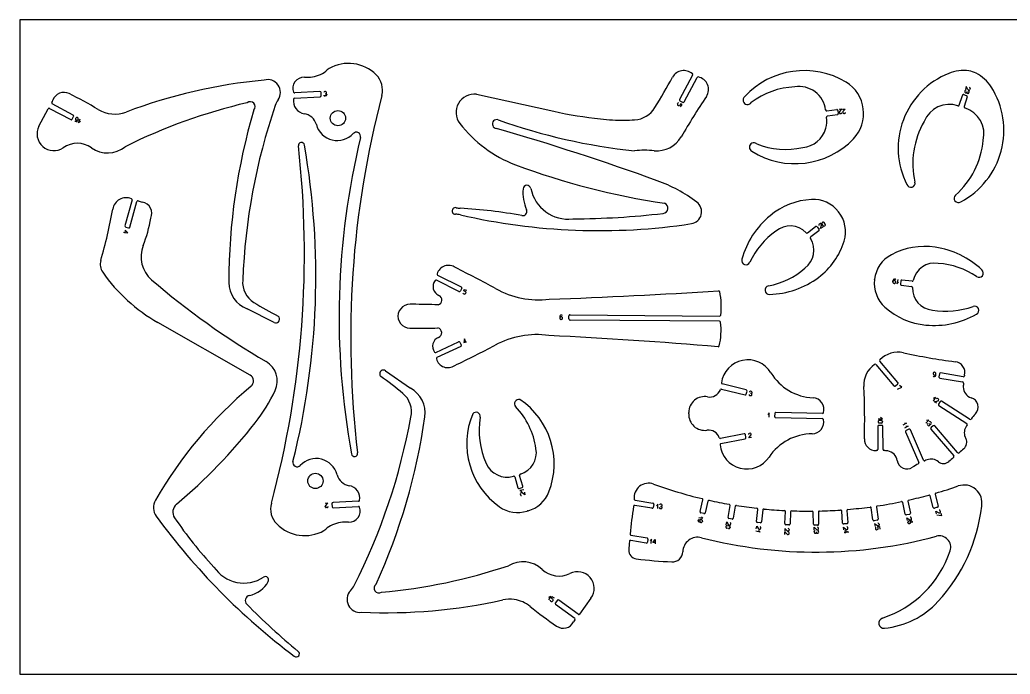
# Model space of a CAD drawing. Extents: x 0 to 561, y 0 to 190.
# Drawn here: x 0 to 287.1, y 0 to 189.7 of the extents above; entities that cross this region are included whole.
import ezdxf

# ---------------------------------------------------------------- set-up
doc = ezdxf.new("R2010")
doc.units = 0
doc.layers.add('GREEN', color=3, linetype='CONTINUOUS')

msp = doc.modelspace()

# ---------------------------------------------------------------- linework, layer by layer
at = {"layer": 'GREEN', "linetype": 'CONTINUOUS'}
for p, q in [((560.5618, 189.7482), (0, 189.7482)), ((0, 189.7482), (0, 0)), ((195.011063, 173.734648), (191.225816, 166.662575)), ((192.546391, 165.962948), (196.317605, 173.019403)), ((274.3242, 170.4008), (274.0943, 169.6301)), ((274.785326, 169.520481), (274.3242, 170.4008)), ((275.0401, 169.3502), (274.95, 169.3752)), ((275.4453, 169.7907), (275.3703, 169.5305)), ((79.6526, 167.0394), (87.065539, 167.452538)), ((86.9878, 168.9434), (79.6858, 168.5373)), ((87.3614, 167.7811), (87.312, 168.6529)), ((88.6382, 168.934), (88.366, 168.9195)), ((88.6942, 167.6853), (88.4272, 167.6704)), ((88.4845, 168.2984), (88.666, 168.3096)), ((88.9182, 168.5917), (88.9146, 168.6772)), ((88.9478, 168.0525), (88.9509, 167.9619)), ((132.3647, 168.1427), (154.7889, 163.2119)), ((272.3094, 165.0309), (273.2092, 167.8384)), ((273.599755, 168.049449), (274.0146, 167.9088)), ((274.635291, 167.388583), (273.730576, 164.57113)), ((273.9693, 169.1997), (273.8943, 168.9445)), ((274.0146, 167.9088), (274.4352, 167.7788)), ((274.0746, 168.6093), (274.1595, 168.5843)), ((274.5448, 168.9347), (274.495, 168.7646)), ((274.6752, 168.4344), (274.7602, 168.4094)), ((275.0954, 168.5897), (275.1703, 168.8449)), ((5.5579, 158.9095), (8.1942, 163.9355)), ((8.6158, 164.0675), (14.746562, 160.796031)), ((15.454434, 162.11208), (9.398816, 165.347632)), ((190.641, 165.4264), (190.731, 165.5815)), ((190.8513, 164.891), (190.7712, 164.9361)), ((191.5616, 165.4067), (191.3367, 165.0213)), ((191.3563, 166.2473), (192.1219, 165.8372)), ((191.5421, 164.486), (191.9471, 165.1817)), ((191.9471, 165.1817), (191.5616, 165.4067)), ((233.9254, 163.3257), (236.7874, 163.707)), ((238.2834, 163.8126), (237.4778, 163.7523)), ((237.618223, 163.071896), (238.2834, 163.8126)), ((238.4587, 163.8227), (239.2592, 163.878)), ((239.2592, 163.878), (238.598823, 163.142296)), ((15.1686, 160.9227), (15.5813, 161.6896)), ((16.1812, 161.1285), (16.214895, 161.209286)), ((16.6792, 161.4068), (16.7643, 161.3728)), ((16.9582, 160.9039), (16.7519, 160.4069)), ((17.0304, 159.909), (17.5074, 161.0629)), ((236.9831, 162.2259), (234.126, 161.8446)), ((237.137021, 163.441841), (237.252819, 162.576183)), ((237.5483, 162.7715), (237.5434, 162.8616)), ((238.103757, 162.54756), (237.833656, 162.52746)), ((238.524, 162.932), (238.5291, 162.8419)), ((238.814381, 162.592765), (239.079603, 162.612567)), ((16.2878, 160.2137), (16.1548, 160.2668)), ((16.4601, 160.6254), (16.3749, 160.6595)), ((17.568, 160.2683), (17.0304, 159.909)), ((32.532724, 137.503338), (30.473166, 130.023555)), ((31.914856, 129.630659), (33.947306, 137.02073)), ((34.342269, 137.236636), (35.506434, 136.885631)), ((237.3418, 134.0459), (237.3066, 134.0959)), ((30.686538, 129.644299), (31.530942, 129.41674)), ((228.327771, 127.956989), (230.652858, 129.785249)), ((231.083386, 129.735349), (231.624, 129.05)), ((231.9338, 130.6163), (231.703173, 130.481926)), ((232.0943, 129.2653), (232.363882, 130.221357)), ((232.7948, 129.6659), (232.0943, 129.2653)), ((232.343805, 130.44109), (232.298458, 130.516001)), ((232.498519, 130.530953), (232.76908, 130.06581)), ((232.709, 131.0619), (232.6291, 131.0169)), ((233.465129, 130.466763), (233.194485, 130.931975)), ((30.0872, 128.1575), (31.3194, 127.9376)), ((30.5467, 128.7105), (30.4077, 127.9187)), ((31.3194, 127.9376), (30.5467, 128.7105)), ((231.574672, 128.603811), (229.248, 126.7824)), ((121.112686, 115.700711), (127.947506, 112.337267)), ((127.297069, 110.996187), (120.7469, 114.2137)), ((247.761, 114.455), (247.766, 114.5201)), ((253.0699, 113.7595), (253.1601, 114.2849)), ((253.4454, 113.3291), (253.3602, 113.3441)), ((253.5002, 114.1348), (253.5854, 114.1198)), ((253.5753, 114.5751), (253.7004, 114.5551)), ((253.8755, 113.7094), (253.8606, 113.6194)), ((254.456, 114.42), (254.2408, 113.189)), ((254.2408, 113.189), (254.6863, 113.6544)), ((255.3418, 114.0097), (255.2417, 113.144)), ((255.506977, 112.799116), (258.449373, 112.44448)), ((258.629219, 113.928812), (255.687114, 114.284807)), ((128.092613, 111.926969), (127.707367, 111.141294)), ((128.673209, 110.311093), (128.838016, 110.250162)), ((128.6931, 111.1613), (128.8481, 111.5817)), ((129.113015, 111.005206), (128.6931, 111.1613)), ((128.8481, 111.5817), (129.6038, 111.3065)), ((129.299045, 110.465643), (129.327505, 110.551283)), ((73.7306, 101.9784), (65.903723, 105.967162)), ((156.510009, 103.725582), (156.51, 103.1902)), ((156.954983, 103.640191), (156.865, 103.6405)), ((157.00996, 104.086992), (156.865017, 104.085591)), ((159.167011, 102.995061), (159.18191, 103.870681)), ((159.491921, 104.17569), (202.840662, 103.819721)), ((66.736996, 86.753426), (40.026964, 101.974675)), ((156.865, 102.8352), (156.955, 102.8349)), ((157.31, 103.1902), (157.309991, 103.280183)), ((202.825563, 102.320497), (159.481976, 102.685091)), ((120.577123, 93.281754), (127.1719, 96.3899)), ((127.807576, 95.038475), (120.9171, 91.7963)), ((127.581276, 96.249312), (127.962919, 95.45941)), ((128.9283, 97.2556), (128.683, 96.1947)), ((128.683, 96.1947), (129.4286, 96.495)), ((129.3987, 96.0947), (128.9283, 97.2556)), ((248.1646, 89.7688), (253.3636, 83.654)), ((254.5045, 84.6198), (249.304876, 90.73404)), ((106.0401, 87.9699), (113.2258, 82.926)), ((264.7325, 87.2118), (264.7274, 87.1217)), ((265.007662, 86.300269), (265.13283, 86.296842)), ((265.0627, 86.7464), (265.1528, 86.7414)), ((265.1978, 87.5421), (265.1078, 87.5471)), ((265.507394, 86.631442), (265.5331, 87.1668)), ((266.558593, 87.08678), (266.413083, 86.221149)), ((273.464303, 86.247197), (266.914192, 87.342239)), ((273.8644, 86.6864), (273.8195, 86.4862)), ((210.562741, 82.430246), (203.587038, 84.151208)), ((253.809, 83.614), (254.464726, 84.18424)), ((255.6404, 83.2287), (255.0248, 83.7491)), ((266.668862, 85.865081), (273.264111, 84.759989)), ((203.411743, 82.628798), (210.20188, 80.967184)), ((210.5674, 81.1883), (210.7826, 82.064)), ((211.60819, 80.808362), (211.873566, 80.773698)), ((212.04856, 82.008553), (211.783388, 82.048554)), ((211.958529, 81.388397), (211.7834, 81.4134)), ((212.178004, 80.998277), (212.188698, 81.088181)), ((212.2638, 81.6186), (212.2737, 81.7087)), ((254.4245, 82.6182), (255.6404, 83.2287)), ((265.373, 80.2864), (264.7475, 79.2056)), ((264.7925, 80.0012), (265.373, 80.2864)), ((265.1328, 78.9804), (266.093443, 79.226101)), ((265.8282, 78.5801), (265.1328, 78.9804)), ((266.223816, 79.796592), (265.988391, 79.931151)), ((266.2787, 79.3507), (266.319099, 79.430496)), ((266.763642, 79.030673), (266.288893, 78.294681)), ((266.383877, 77.864752), (274.454813, 72.695255)), ((275.315776, 73.921565), (267.194639, 79.125882)), ((217.2126, 75.7441), (216.8573, 75.2086)), ((217.2126, 74.4931), (217.2126, 75.7441)), ((218.80404, 75.588902), (218.784092, 74.723263)), ((232.644469, 75.593281), (219.124004, 75.89886)), ((219.089054, 74.403289), (232.609389, 74.0979)), ((248.6952, 71.8449), (248.719489, 65.199769)), ((248.77, 74.0716), (250.021, 74.0716)), ((249.8759, 72.1551), (249.0052, 72.1551)), ((249.1254, 73.6263), (249.6658, 73.6263)), ((249.6658, 72.8206), (249.1254, 72.8206)), ((250.021, 74.0716), (249.4856, 74.4269)), ((250.020791, 73.265974), (250.0208, 73.1759)), ((250.211907, 65.159648), (250.185859, 71.84992)), ((257.0464, 72.7506), (255.9406, 72.1651)), ((257.5069, 71.8849), (256.4009, 71.2995)), ((256.4059, 72.8156), (257.0464, 72.7506)), ((256.8664, 71.95), (257.5069, 71.8849)), ((262.5807, 72.8106), (263.4814, 73.6763)), ((263.4814, 73.6763), (262.8459, 73.5612)), ((263.0762, 72.2952), (263.260622, 72.104373)), ((263.712237, 72.535933), (263.5865, 72.6655)), ((263.6415, 72.0951), (263.706366, 72.160433)), ((264.161461, 72.970302), (263.976363, 73.165367)), ((264.0919, 72.5304), (264.156466, 72.591036)), ((264.781783, 72.060977), (264.117475, 71.494039)), ((271.832622, 64.248793), (265.218777, 72.025817)), ((209.94677, 69.725222), (203.1117, 68.3583)), ((210.48137, 68.628341), (210.313128, 69.484343)), ((211.283, 68.5585), (211.933387, 69.309203)), ((211.708282, 69.850618), (211.4431, 69.8295)), ((212.008375, 69.51923), (211.999717, 69.609427)), ((256.750123, 70.248135), (260.58401, 61.396632)), ((257.717, 71.0042), (256.915926, 70.660106)), ((261.9303, 62.0523), (258.128404, 70.83958)), ((264.077529, 71.05972), (270.692655, 63.278778)), ((203.2068, 66.8472), (210.2372, 68.2632)), ((212.0836, 68.6285), (211.283, 68.5585)), ((248.419688, 64.884958), (248.219611, 64.875216)), ((145.821172, 54.500565), (144.885181, 57.622853)), ((143.454907, 57.192776), (144.391197, 54.075549)), ((144.775208, 53.866102), (145.611151, 54.115576)), ((146.1266, 53.4648), (144.8906, 53.2446)), ((144.8906, 53.2446), (145.4811, 52.9894)), ((145.059813, 52.278685), (145.110655, 52.013629)), ((145.366083, 52.604013), (145.280753, 52.590082)), ((146.3868, 51.9686), (145.586147, 52.549009)), ((146.2466, 52.7592), (146.3868, 51.9686)), ((264.78445, 48.355509), (263.831479, 51.722452)), ((265.28804, 52.132915), (266.228292, 48.7602)), ((89.2986, 49.5699), (88.4964, 49.5264)), ((88.6302, 48.8423), (89.2986, 49.5699)), ((90.483515, 49.44587), (90.526018, 48.573553)), ((98.197397, 50.126441), (90.781611, 49.772082)), ((183.239906, 48.114291), (178.251335, 48.941219)), ((178.356058, 50.436079), (183.485338, 49.591819)), ((183.7404, 49.2358), (183.5954, 48.3702)), ((184.9464, 49.2909), (184.566, 48.7705)), ((184.9014, 48.0449), (184.9464, 49.2909)), ((185.9272, 49.2609), (185.657, 49.2659)), ((186.1823, 48.8906), (186.1873, 48.9806)), ((197.205813, 47.13422), (197.98549, 50.547075)), ((199.46303, 50.211519), (198.666516, 46.799064)), ((205.316619, 45.478038), (205.893683, 48.930477)), ((256.672, 46.3936), (255.9314, 49.8113)), ((257.4076, 50.1315), (258.1382, 46.7089)), ((88.5497, 48.5428), (88.5474, 48.6334)), ((89.1023, 48.3058), (88.8354, 48.2929)), ((90.847688, 48.280853), (98.152749, 48.629936)), ((185.6169, 48.0199), (185.8821, 48.0099)), ((185.727, 48.6404), (185.907, 48.6354)), ((186.1624, 48.2651), (186.1624, 48.3552)), ((198.3066, 46.5738), (197.4311, 46.7739)), ((207.382888, 48.68554), (206.79888, 45.227659)), ((213.513344, 44.317102), (213.878952, 47.794766)), ((215.379246, 47.634717), (215.005003, 44.156889)), ((221.7649, 43.6515), (221.92, 47.1442)), ((223.426774, 47.084181), (223.265526, 43.581517)), ((230.0414, 43.4864), (229.9814, 46.9841)), ((231.4925, 47.0141), (231.5425, 43.5114)), ((238.498, 43.8367), (238.2227, 47.3244)), ((239.729976, 47.44957), (239.9941, 43.9568)), ((247.275452, 44.762464), (246.773552, 48.224906)), ((248.271247, 48.445364), (248.760199, 44.972433)), ((257.907986, 46.35343), (257.0273, 46.1635)), ((266.018899, 48.391208), (265.1537, 48.15)), ((265.7241, 46.5187), (265.5139, 47.2943)), ((265.5139, 47.2943), (266.364507, 46.784033)), ((267.1851, 45.8933), (265.8391, 46.0834)), ((266.584644, 46.749024), (266.669899, 46.768385)), ((266.860418, 47.099287), (266.7903, 47.359528)), ((266.9751, 46.6689), (267.1851, 45.8933)), ((196.6255, 44.5372), (196.6454, 44.6623)), ((196.7806, 45.4179), (198.0115, 45.2027)), ((197.441, 44.0318), (196.9156, 44.1219)), ((197.0658, 44.4621), (197.0807, 44.5472)), ((197.4961, 44.8374), (197.5812, 44.8224)), ((198.0115, 45.2027), (197.5461, 45.6481)), ((197.8714, 44.4071), (197.8564, 44.322)), ((204.7567, 43.3463), (204.8969, 44.1369)), ((204.8969, 44.1369), (205.4523, 43.3163)), ((205.077, 43.1061), (205.6024, 43.016)), ((206.4531, 44.9825), (205.5623, 45.1327)), ((205.6374, 43.1912), (205.7225, 43.1761)), ((206.0327, 43.3913), (206.078742, 43.65641)), ((214.674247, 43.891237), (213.778774, 43.986601)), ((222.950904, 43.296875), (222.0502, 43.3363)), ((231.247204, 43.206442), (230.3466, 43.1912)), ((239.718731, 43.632617), (238.823345, 43.560247)), ((248.505613, 44.632998), (247.614831, 44.507952)), ((248.5757, 43.011), (247.7751, 43.5915)), ((247.7751, 43.5915), (247.9152, 42.8009)), ((249.0511, 43.5464), (249.1012, 43.2812)), ((257.3025, 44.5472), (257.1324, 45.3328)), ((257.1324, 45.3328), (257.9579, 44.7824)), ((257.432843, 43.936794), (257.413331, 44.022014)), ((257.6877, 44.4471), (258.213381, 44.556462)), ((257.942815, 43.68229), (257.852931, 43.661747)), ((258.1732, 44.7324), (258.2632, 44.7524)), ((258.197564, 44.191807), (258.217425, 44.101683)), ((258.4684, 45.0726), (258.4134, 45.3328)), ((258.6385, 44.282), (258.6635, 44.1419)), ((177.155498, 40.284775), (181.8138, 39.5133)), ((205.4623, 42.2204), (204.937057, 42.316329)), ((205.8926, 42.6007), (205.8776, 42.5106)), ((214.5694, 41.2246), (213.3384, 41.4448)), ((213.4634, 42.1504), (213.6036, 42.941)), ((213.6036, 42.941), (214.159, 42.1203)), ((214.1039, 41.67), (214.5694, 41.2246)), ((214.339334, 41.996177), (214.429014, 41.974208)), ((214.74039, 42.195202), (214.7845, 42.4606)), ((221.735, 40.4991), (221.745, 41.3047)), ((221.745, 41.3047), (222.425483, 40.579127)), ((221.7649, 42.2855), (221.75, 41.4848)), ((222.4405, 41.5649), (221.7649, 42.2855)), ((222.6255, 40.4841), (222.7157, 40.4841)), ((222.7307, 41.4648), (222.6406, 41.4698)), ((222.9858, 40.7443), (222.9908, 41.0145)), ((223.0109, 41.9952), (223.0059, 41.73)), ((230.2815, 41.8101), (230.2516, 42.6157)), ((230.2516, 42.6157), (230.966859, 41.925)), ((230.306888, 41.094522), (230.296786, 41.364683)), ((230.6718, 40.8393), (230.5818, 40.8393)), ((230.922, 41.2947), (230.932446, 41.119587)), ((231.172239, 41.839832), (231.2623, 41.8451)), ((231.2072, 40.8593), (231.297363, 40.864707)), ((231.522097, 42.120322), (231.512209, 42.390571)), ((231.557197, 41.139522), (231.5472, 41.404727)), ((238.8232, 41.8151), (238.743, 42.6157)), ((238.743, 42.6157), (239.5038, 41.9802)), ((240.1542, 41.1446), (238.9081, 41.0145)), ((239.2834, 40.8744), (239.1985, 41.675)), ((239.1985, 41.675), (240.1542, 41.1446)), ((239.7137, 41.9052), (239.8039, 41.9152)), ((240.0391, 42.2104), (240.0141, 42.4756)), ((247.9903, 42.3605), (248.0204, 42.1854)), ((248.4355, 41.8952), (248.5257, 41.9102)), ((248.7358, 42.7658), (249.1761, 42.8409)), ((248.8159, 42.3255), (248.7358, 42.7658)), ((248.881, 42.971), (248.7959, 42.956)), ((249.1761, 42.8409), (249.3163, 42.0503)), ((181.5738, 38.0322), (177.0652, 38.7827)), ((182.0692, 39.158), (181.929, 38.2974)), ((183.1349, 39.158), (182.7447, 38.6476)), ((183.0499, 37.9071), (183.1349, 39.158)), ((183.5203, 38.2323), (184.2057, 39.083)), ((184.3209, 38.1773), (183.5203, 38.2323)), ((184.2057, 39.083), (184.1208, 37.832)), ((153.8823, 22.654), (153.2568, 21.5732)), ((153.3069, 22.3688), (153.8823, 22.654)), ((154.0323, 21.1278), (153.8773, 21.2129)), ((154.2726, 22.4339), (154.0474, 22.0436)), ((154.0474, 22.0436), (154.4327, 21.8234)), ((154.9681, 22.0285), (154.2726, 22.4339)), ((154.5677, 21.333), (154.5228, 21.2579)), ((155.763582, 21.403259), (155.248239, 20.69762)), ((155.318346, 20.261978), (160.852166, 16.213352)), ((161.813687, 17.375115), (156.199252, 21.473337)), ((165.560614, 22.049071), (162.248645, 17.440108)), ((0, 0), (560.5618, 0))]:
    msp.add_line(p, q, dxfattribs=at)
for centre in [(92.2178, 161.2288), (85.6783, 56.036)]:
    msp.add_circle(centre, 2.2125, dxfattribs=at)
for centre, radius, start, end in [((84.74046, 179.64772), 6.226413, -67.056859, -45.384945), ((90.878073, 173.441818), 2.50192, 119.953042, 134.852166), ((95.279651, 165.752049), 11.362297, 45.076481, 119.823221), ((85.707183, 16.771735), 156.202622, 95.471912, 110.578338), ((71.836732, 168.692968), 3.713746, -35.571172, 106.016632), ((82.3248, 169.9146), 3.1725, 87.0449, 201.8088), ((83.016, 183.6969), 10.6275, -92.8777, -67.0051), ((98.908379, 169.386852), 6.226203, -14.647181, 45.10004), ((-144.6082, 361.2079), 383.177413, -30.922205, -29.3997), ((192.4985, 171.2613), 3.760012, 49.5916, 150.612751), ((194.7364, 173.8837), 0.312541, -28.4875, 50.345356), ((196.5912, 172.8684), 0.3125, 78.583, 151.1048), ((195.954514, 169.564171), 3.6775, -33.755076, 79.050068), ((227.37418, 151.552988), 23.48135, 58.902682, 137.306476), ((277.9933, 152.5184), 23.385, 111.9588, 206.805323), ((273.588975, 163.454856), 11.595, 82.422304, 111.982379), ((274.275482, 168.77583), 6.23, 61.953387, 82.227623), ((271.794828, 164.0243), 11.59, 32.629745, 62.174767), ((225.500659, 148.131923), 22.17, 92.313746, 127.459267), ((225.900447, 162.66053), 7.7325, 6.985192, 99.639722), ((234.091452, 162.679914), 10.484037, 6.957561, 58.929783), ((261.8439, 157.6825), 23.39, -62.2477, 32.569166), ((274.223575, 169.125073), 0.265, 73.430991, 163.643677), ((275.029038, 169.630757), 0.2675, -155.654033, -107.18559), ((275.1151, 169.6055), 0.265993, -106.371313, -16.377384), ((275.189569, 169.864563), 0.266184, -16.110295, 73.643829), ((12.79525, 165.270534), 3.428996, 63.763022, 160.224863), ((-37.51487, 63.766596), 116.716929, 58.940582, 63.63859), ((79.923195, 162.910452), 6.2275, 144.433846, 161.298923), ((82.966992, 166.147723), 3.665531, 170.054457, 261.22153), ((79.663915, 166.727678), 0.311927, 92.078802, 170.193791), ((79.670238, 168.84896), 0.312048, -158.773943, -87.141452), ((87, 168.6308), 0.312782, 4.051684, 92.234977), ((87.049335, 167.764618), 0.3125, -87.027801, 3.023398), ((88.380722, 168.652684), 0.267221, 93.15813, 182.200571), ((88.412389, 167.93749), 0.2675, -177.864512, -86.826088), ((88.647904, 168.667296), 0.26688, 2.126649, 92.083748), ((88.6511, 168.5767), 0.267515, -86.807101, 3.214283), ((88.678607, 168.040432), 0.269463, 2.566829, 92.6817), ((88.6841, 167.952), 0.266984, -87.83123, 2.125068), ((374.148648, 97.517266), 278.2425, 165.36621, 186.889566), ((131.714734, 162.911645), 5.271279, 82.917215, 217.613403), ((191.501656, 166.521109), 0.31, 152.848828, 242.037682), ((381.399983, 45.566811), 219.404026, 146.231269, 149.833759), ((210.944478, 166.469957), 1.302861, 129.509294, 325.401154), ((273.509054, 167.750401), 0.3125, 73.127538, 163.644445), ((274.149, 168.8654), 0.2667, 162.74722, 253.80081), ((274.237664, 168.84115), 0.26848, -106.925976, -16.566246), ((274.334, 167.4805), 0.314999, -16.9657, 71.260197), ((274.7502, 168.6896), 0.265993, 163.622616, 253.622616), ((274.838089, 168.666334), 0.26848, -106.864614, -16.584853), ((274.909881, 168.919137), 0.270793, -15.911226, 73.913269), ((8.469253, 163.796279), 0.30828, 61.61662, 153.153324), ((9.545104, 165.617627), 0.307078, 152.242071, 241.550397), ((4.46517, 168.278388), 5.4275, -27.638178, -19.903515), ((27.5215, 171.7597), 9.3475, -121.0334, -69.4423), ((102.165312, 9.633485), 160.215, 103.077744, 116.549941), ((244.085729, 107.10045), 179.6175, 161.226223, 177.721686), ((66.804229, 164.594084), 1.415, -44.324797, 129.039049), ((177.800585, 168.084572), 7.352927, -86.862335, -30.949546), ((190.951462, 165.246406), 0.358865, 149.896474, 239.847044), ((191.063678, 165.413925), 0.3725, 108.460179, 153.264945), ((191.0284, 165.2005), 0.356597, -119.778762, -30.167382), ((192.271068, 166.113006), 0.31356, -118.406495, -28.591501), ((236.832015, 163.402754), 0.3075, 7.302853, 98.342551), ((234.105893, 162.520484), 10.490235, -43.783208, 7.831515), ((269.4774, 157.306), 7.91, 71.9605, 158.0037), ((272.011194, 165.124333), 0.3125, -107.099531, -17.396595), ((274.031091, 164.476705), 0.315, 162.556694, 252.463775), ((271.5681, 156.637), 7.9025, -13.43897, 72.5627), ((14.89489, 161.068242), 0.31, -118.58583, -28.001305), ((15.309491, 161.838267), 0.309809, -28.676709, 62.10557), ((16.5125, 160.9909), 0.358831, 157.445249, 247.451374), ((16.545461, 161.076699), 0.356164, 67.944793, 158.144746), ((16.593798, 160.955798), 0.356424, -112.031126, -21.854529), ((16.6268, 161.0414), 0.358793, -22.533878, 67.466122), ((237.710721, 113.519906), 177.12312, 163.574276, 179.977781), ((81.75307, 158.212008), 4.3625, 15.270224, 81.371303), ((138.253509, 159.539224), 1.274506, 70.333614, 267.050781), ((182.569799, 290.781734), 130.559722, -102.285497, -96.276961), ((174.834435, 221.075359), 60.425531, -96.212796, -89.567131), ((233.890058, 163.640742), 0.317018, -172.780286, -83.599278), ((226.205984, 160.39422), 7.729012, -15.859956, 8.18233), ((234.161047, 161.538651), 0.30795, 96.534896, 188.291468), ((236.942608, 162.536062), 0.312794, -82.562124, 7.369339), ((237.809852, 162.885256), 0.2675, 135.755731, 185.07348), ((237.813517, 162.792765), 0.266068, -175.415922, -85.659083), ((238.0837, 162.8118), 0.265, -85.6593, 4.3367), ((238.790452, 162.955656), 0.2675, 135.755731, 185.07348), ((238.796932, 162.860688), 0.268491, -175.987287, -86.27393), ((239.0622, 162.8795), 0.2675, -86.2699, 3.7985), ((9.842053, 156.65263), 4.842254, 152.219965, 304.637269), ((16.275139, 160.592798), 0.3475, -155.335866, -110.261085), ((16.422626, 160.543848), 0.356618, -112.214145, -22.582948), ((92.023931, 161.010254), 6.282723, -164.780869, -42.733474), ((156.598883, 182.01897), 36.645, -142.467506, -110.700802), ((-82.8202, -598.8198), 788.685056, 70.1662, 73.726452), ((195.170348, 318.413665), 167.4875, -109.710418, -95.81323), ((174.8578, 221.0775), 60.4275, -89.5893, -86.8265), ((226.2072, 160.4021), 7.73, -84.6076, -15.9186), ((283.09299, 148.081979), 24.236535, 149.813061, 192.881661), ((313.122186, 103.597541), 220.576357, 166.362997, 190.375491), ((97.55651, 155.905643), 1.245, -14.079197, 137.492805), ((184.643183, 159.930156), 8.175, -95.176058, -30.186243), ((224.726571, 171.504207), 23.477881, -122.181032, -43.773609), ((16.64307, 146.811813), 7.12, 54.690464, 124.656076), ((25.438296, 159.217077), 8.086795, -125.359893, -50.768976), ((-195.743651, 121.958584), 278.2425, -15.083585, 6.439824), ((-134.766999, 115.398718), 220.576503, -14.086551, 9.925876), ((81.6299, 153.2677), 0.8925, 9.864951, 186.5327), ((212.761211, 152.81777), 1.301338, 49.719436, 245.538109), ((222.012727, 174.320719), 22.1675, -112.295995, -77.174201), ((255.124364, 157.022702), 24.231985, -48.335355, -5.262003), ((181.06142, 120.420724), 31.496454, 84.818926, 95.201116), ((216.50369, 340.745886), 206.3, -110.681152, -98.254915), ((158.504037, 139.67154), 12.6725, 175.225953, 203.334904), ((147.00114, 140.627038), 1.13, 11.760382, 174.964179), ((159.006244, 143.070598), 11.121278, -168.520933, -83.581458), ((169.782141, 101.549375), 44.155, 53.202004, 70.150464), ((258.26945, 142.406689), 1.2275, -159.296117, 12.804407), ((30.850101, 134.188603), 3.981973, 67.869879, 170.057436), ((32.2289, 137.5865), 0.315, -15.3079, 67.3602), ((272.036103, 137.99187), 1.2275, 130.860519, 304.731848), ((34.2505, 136.9353), 0.315, 73.0623, 164.2639), ((34.9795, 133.6533), 3.275, -25.484726, 80.7411), ((126.278496, 134.317834), 0.965, 76.295224, 270.234006), ((127.985702, 141.308006), 6.230628, -103.727728, -93.061021), ((120.140585, -4.902303), 140.19, 79.568729, 86.928202), ((186.344783, 135.133216), 1.547014, -83.89737, 69.614987), ((194.136454, 134.099236), 3.5025, -81.380709, 53.27642), ((230.657929, 116.96601), 20.72407, 93.274161, 129.535593), ((230.00308, 128.424312), 9.247071, 37.831321, 93.278168), ((-110.485088, 158.959418), 139.5075, -16.240027, -9.940812), ((0.645264, 138.111212), 37.74925, -21.492687, -8.941214), ((126.336336, 127.120806), 6.232269, 77.085628, 90.49552), ((167.887202, 306.937337), 178.3225, -103.01456, -81.364692), ((145.744272, 134.172358), 1.221845, -100.442386, 23.108527), ((158.288081, 384.271959), 252.260554, -89.5545, -83.576698), ((233.271451, 113.803676), 24.826611, 129.541632, 164.830354), ((230.094004, 128.296892), 9.251035, -17.013277, 38.42172), ((30.7723, 129.9422), 0.31, 164.7854, 253.9395), ((31.6182, 129.7116), 0.3075, -106.4851, -15.2614), ((223.275, 123.6029), 6.38, 43.3823, 130.2222), ((230.8426, 129.5401), 0.31, 39.0379, 127.7393), ((231.838, 130.248), 0.27, 119.9577, 209.443), ((232.066894, 130.387148), 0.265, 29.093738, 120.148529), ((232.1139, 130.3093), 0.265, -19.3817, 29.823), ((232.808019, 130.708304), 0.356712, 120.104417, 209.81372), ((232.886, 130.7513), 0.3575, 30.3568, 119.677292), ((233.094433, 130.306996), 0.405, -143.450253, -53.528209), ((233.1545, 130.2898), 0.3575, -59.643, 29.6699), ((232.326542, 109.804706), 22.848231, 125.203042, 155.098533), ((223.809236, 122.910081), 6.385, -53.918682, 32.777294), ((228.1328, 128.198), 0.31, -137.0978, -51.0282), ((229.432919, 126.537312), 0.307023, 127.034533, 213.745223), ((231.383221, 128.850798), 0.3125, -52.21901, 39.601715), ((43.9818, 121.0494), 8.825, 158.5225, 229.2359), ((219.128686, 131.669119), 20.723174, -53.298004, -17.058258), ((262.321143, 103.310706), 20.725384, 81.668148, 117.910448), ((261.7441, 99.2544), 24.8225, 46.423179, 81.707), ((256.953075, 113.454634), 9.248652, 117.939103, 173.384705), ((27.300426, 118.826014), 4.003957, 163.779098, 214.960086), ((124.258725, 115.114328), 3.437296, 53.753824, 163.854143), ((-39.238284, -213.99447), 370.870471, 61.465798, 63.491759), ((210.484469, 119.936824), 1.229493, 162.807021, 335.407735), ((212.577141, 134.990351), 22.8475, -78.87996, -48.989622), ((265.2057, 112.8192), 6.3825, 80.9908, 167.7296), ((264.593302, 96.332388), 22.8475, 56.077145, 85.954517), ((64.257768, 144.700917), 49.118873, -145.00603, -119.558335), ((121.248056, 115.975285), 0.30613, 161.940998, 243.755834), ((216.666176, 134.942527), 24.819378, -88.560932, -53.256528), ((278.036492, 116.312944), 1.234492, -124.12471, 48.471752), ((184.339905, 283.716357), 223.675962, -130.788453, -120.325093), ((68.718801, 113.595503), 8.13119, -179.951303, -110.255515), ((71.486916, 113.644674), 6.9025, 175.044784, 238.289922), ((122.538708, 112.399359), 2.772204, 141.410366, 247.37855), ((120.613319, 113.933695), 0.310236, 64.495724, 141.105571), ((127.8119, 112.0585), 0.31, -25.106, 64.0594), ((217.224036, 111.362354), 1.233115, 101.242386, 273.042506), ((256.933269, 113.294041), 9.245449, 172.786279, 228.223219), ((253.420027, 113.695047), 0.35601, 169.569525, 260.3256), ((253.436661, 113.784643), 0.355875, 79.715154, 170.336793), ((253.5124, 114.2229), 0.357714, 79.874202, 170.018928), ((253.5099, 113.679), 0.355728, -100.44456, -9.645028), ((253.525431, 113.769678), 0.355221, -9.76982, 80.280611), ((253.664758, 114.186821), 0.37, 39.200259, 84.472108), ((255.547053, 113.104406), 0.307909, 172.611848, 262.52147), ((255.6545, 113.9715), 0.315, 84.0572, 173.035153), ((258.41041, 112.132658), 0.314247, -0.809958, 82.877584), ((258.6667, 114.2315), 0.305, -97.0588, -11.7054), ((265.102025, 111.946087), 6.38, 178.364167, 265.118287), ((120.919232, 108.505506), 1.445, -76.684988, 67.491618), ((127.4286, 111.2769), 0.31, -115.106, -25.9406), ((128.7704, 110.6681), 0.37, -150.521, -105.229), ((128.9622, 110.5854), 0.3575, -110.3264, -19.5716), ((128.9933, 110.671), 0.355, -19.7082, 70.2921), ((150.370924, 133.72795), 25.1925, -119.618195, -82.996545), ((90.015021, 1874.874748), 1767.2899, -87.943227, -86.348957), ((202.573875, 110.861977), 0.310327, 13.108532, 93.420695), ((183.1753, 106.7134), 20.1475, -7.4794, 12.0874), ((123.567548, 197.982552), 106.025, -121.697206, -117.335432), ((113.229478, 103.678794), 3.640582, 79.598758, 177.450935), ((108.746, -298.7054), 405.997408, 88.234827, 89.2745), ((264.568633, 121.866349), 20.725132, -131.72954, -95.471802), ((268.4507, 128.1054), 22.85, -99.8059, -69.915002), ((276.729836, 105.491556), 1.231816, -62.213308, 110.53749), ((74.229574, 102.959726), 1.100898, -116.951915, 28.839723), ((74.5359, 103.1311), 0.75, 28.659508, 62.6064), ((113.23236, 103.946099), 3.641387, -178.341485, -80.609369), ((156.8675, 103.7281), 0.3575, 90.398, 180.4035), ((156.867809, 103.282702), 0.357809, 90.449765, 180.403419), ((156.9525, 103.2827), 0.3575, -0.4034, 89.602), ((157.0268, 103.7399), 0.3475, 47.6243, 92.7776), ((159.4894, 103.8682), 0.3075, 89.5302, 179.5378), ((202.84383, 104.129705), 0.31, -90.585501, -7.208631), ((264.971203, 125.944959), 24.823548, -95.499074, -60.210037), ((156.865, 103.1902), 0.355, 180, 270), ((156.9547, 103.1902), 0.3553, -89.951622, 0.00002), ((159.4745, 102.9925), 0.3075, 179.5229, 271.3931), ((183.111539, 99.73611), 20.15345, -12.980918, 6.591103), ((202.8242, 102.0105), 0.310034, 7.204416, 89.748), ((115.630037, 506.353576), 406.00407, -90.254517, -89.215029), ((122.394209, 95.071483), 2.775216, 111.612007, 217.624318), ((120.842545, 98.990716), 1.44, -68.425728, 75.945213), ((149.859082, 73.286066), 25.185, 82.015773, 118.646145), ((60.826342, -1666.681619), 1767.3325, 85.404691, 86.998834), ((-33.982617, 424.086899), 370.873288, -64.436126, -62.409776), ((127.304498, 96.10969), 0.31, 26.768883, 115.324013), ((127.6778, 95.3255), 0.315, -65.6702, 25.1577), ((202.446145, 95.280772), 0.312158, -94.752667, -13.271524), ((120.444842, 93.561674), 0.309601, -143.44227, -64.706127), ((254.573331, 86.044996), 7.33081, 77.653684, 135.817731), ((293.611657, 264.191097), 175.0425, -102.360806, -97.383319), ((68.118932, 85.029498), 6.506101, -25.051299, 59.667396), ((121.050627, 91.509651), 0.316223, 114.977106, 195.397439), ((124.068488, 92.334141), 3.444684, -164.708745, -54.771299), ((211.062501, 83.373972), 7.78, 31.190127, 171.784341), ((251.9433, 83.8093), 7.325, 124.8785, 183.1055), ((247.931657, 89.563108), 0.310759, 41.444982, 124.736404), ((249.539368, 90.937922), 0.310732, 135.902425, 221.005692), ((270.698856, 87.385305), 3.24178, -12.450325, 82.580218), ((65.7422, 85.0155), 2.0025, -50.1804, 60.213), ((105.4066, 87.0707), 1.1, 54.834725, 200.8689), ((105.080477, 86.942365), 0.749563, -159.417057, -125.635697), ((43.243702, -0.051574), 105.9825, 50.231491, 54.595762), ((230.697033, 95.279616), 15.182128, -148.747976, -92.905452), ((265.0828, 87.1017), 0.355962, 176.779099, 266.762119), ((265.0878, 87.1918), 0.355862, 86.778194, 176.778194), ((265.0005, 86.6702), 0.37, -134.3402, -88.8909), ((265.1506, 86.6539), 0.3575, -92.8492, -3.6016), ((265.172038, 87.096642), 0.355763, -93.09988, -2.401732), ((265.1778, 87.1868), 0.355862, -3.221806, 86.778194), ((266.719, 86.171), 0.31, 170.6903, 260.6924), ((266.8665, 87.0334), 0.3125, 81.2215, 170.1647), ((273.514801, 86.55559), 0.3125, -99.299379, -12.829302), ((145.340665, -10.398181), 122.254034, 129.836687, 150.166478), ((203.6592, 84.4424), 0.3, 171.6956, 256.0815), ((69.856, 73.8593), 175.0375, -1.8489, 3.1307), ((253.6061, 83.854), 0.314335, -140.486156, -49.788265), ((254.269331, 84.421679), 0.3075, -50.548074, 40.112889), ((273.220393, 84.454294), 0.308805, -4.562801, 81.861262), ((276.722293, 83.277421), 3.2525, 179.184464, 252.720566), ((290.231954, 82.99779), 16.765, 175.100262, 178.886054), ((30.1824, 102.7977), 48.3975, -38.149318, -25.0907), ((106.626496, 76.105916), 6.9, -12.991525, 50.241993), ((109.37242, 75.766443), 8.13067, -8.003314, 61.710204), ((198.5137, 75.9197), 4.595077, 79.2102, 180.381266), ((199.996877, 83.673847), 3.299723, -100.88234, -21.780227), ((203.340921, 82.334705), 0.3025, 76.460088, 157.699475), ((210.27195, 81.264026), 0.305, -103.281597, -14.375835), ((210.487244, 82.135811), 0.303961, -13.665298, 75.618525), ((211.6429, 81.0736), 0.2675, 171.4881, 262.5444), ((211.7438, 81.784), 0.2675, 81.4894, 172.548), ((211.9135, 81.0382), 0.2675, -98.5856, -8.5831), ((211.9958, 81.6565), 0.270682, -97.914344, -8.049273), ((211.9235, 81.1232), 0.2675, -7.5222, 82.4755), ((212.008267, 81.743852), 0.26775, -7.543862, 81.344816), ((144.62993, 78.43176), 1.247941, 73.894327, 223.150293), ((127.203312, 62.04766), 22.67121, 8.603286, 43.238507), ((132.42012, 60.999865), 22.466908, -21.2302, 56.022559), ((229.75182, 76.781626), 3.34, -16.833116, 86.985226), ((265.8566, 79.6955), 0.27, 60.7833, 149.8605), ((266.050403, 79.490116), 0.2675, -80.740981, -31.411413), ((266.0884, 79.5659), 0.2675, -30.4099, 59.5871), ((266.5495, 78.1268), 0.31, 147.2106, 237.7058), ((267.0261, 78.8657), 0.31, 57.0659, 147.8478), ((274.91612, 77.449059), 2.849313, -42.94518, 72.852373), ((152.00177, 66.875227), 22.46619, 157.376286, 234.626987), ((132.209173, 74.713155), 1.240823, -10.066699, 139.593651), ((198.496891, 75.304729), 4.5975, 177.080465, 278.336538), ((187.689884, 75.95148), 6.229153, -3.797735, -0.57357), ((219.0965, 74.7157), 0.3125, 178.6132, 268.6347), ((219.119, 75.5839), 0.315, 89.0897, 179.0901), ((232.64985, 75.905735), 0.3125, -90.986542, -16.991704), ((291.8759, 61.7076), 20.29, 137.1447, 142.722963), ((-56.593473, 170.830416), 158.663139, -49.985214, -38.112696), ((-63.355382, 106.754115), 179.615, -26.822839, -10.327173), ((-57.939631, 99.499993), 177.117657, -24.474694, -8.070427), ((155.778773, 70.643821), 22.6775, 170.21918, 204.859153), ((229.669918, 73.040592), 3.3425, -89.61834, 14.236623), ((232.6089, 73.7879), 0.31, 13.9443, 89.9096), ((249.0054, 71.8449), 0.3102, 90.036941, 180.000012), ((249.172912, 73.223748), 0.405346, 96.731277, 186.779194), ((249.1254, 73.1756), 0.355, 179.951581, 270.00002), ((249.663302, 73.268809), 0.3575, -0.45438, 89.599698), ((249.6655, 73.1759), 0.3553, -89.951622, 0.00002), ((249.875897, 71.8451), 0.31, 0.89083, 89.999413), ((263.270877, 72.482285), 0.27, 134.469368, 223.860755), ((263.455718, 72.291021), 0.27, -136.26769, -46.521539), ((263.7842, 72.9757), 0.27, 44.6255, 133.8669), ((263.522332, 72.351106), 0.265, -46.015103, 44.223512), ((263.904866, 72.725126), 0.27, -135.515529, -46.154389), ((263.9668, 72.7832), 0.27, -45.3749, 43.8656), ((264.9827, 71.8249), 0.31, 40.4, 130.3999), ((291.834607, 61.639177), 20.295, 148.394169, 150.395196), ((274.284612, 72.435955), 0.31017, -31.210448, 56.719626), ((275.4823, 74.186), 0.3125, -122.2, -37.3067), ((199.6653, 67.4866), 3.3075, 96.8015, 98.7269), ((199.6319, 67.4839), 3.306392, 19.061937, 96.221241), ((210.0076, 69.4187), 0.3125, 12.1258, 101.2246), ((211.466325, 69.562079), 0.268428, 94.963475, 184.849851), ((211.7334, 69.5843), 0.2675, 5.3898, 95.3879), ((211.7393, 69.4969), 0.27, -44.0412, 4.744), ((229.785887, 54.520286), 15.17817, 90.353725, 146.174408), ((257.0403, 70.3707), 0.315, 113.2559, 202.8982), ((257.839518, 70.714003), 0.315, 23.494247, 112.888836), ((264.3169, 71.2567), 0.31, 130.0388, 219.4512), ((277.102967, 70.017532), 3.3475, 150.51402, 209.532546), ((203.049234, 68.659388), 0.3075, -161.876366, -78.279251), ((203.26135, 66.545881), 0.306217, 100.26149, 186.369632), ((210.702746, 67.292936), 7.785, -174.242137, -33.735425), ((210.176082, 68.568278), 0.31114, -78.671548, 11.130243), ((248.041213, 68.110722), 3.240421, 178.210253, 273.155956), ((272.128139, 67.205011), 2.367325, -51.41352, 29.409716), ((97.0294, 64.0319), 0.8925, -169.670954, 6.9823), ((143.1797, 64.2699), 6.545, -73.0038, 10.2905), ((248.407, 65.1972), 0.3125, -87.6731, 0.471), ((250.5244, 65.1618), 0.3125, -179.6055, -94.2103), ((249.135517, 48.145898), 16.76, 81.536761, 85.325207), ((251.127745, 61.505676), 3.2525, 7.977755, 81.612708), ((270.4568, 63.0776), 0.31, -50.828774, 40.4633), ((272.0724, 64.4492), 0.3125, -140.111, -47.5188), ((289.200849, 45.876738), 24.9525, 128.684862, 132.686329), ((80.381777, 61.400874), 1.245, 165.471916, 317.044655), ((85.874183, 56.252985), 6.282776, 14.769241, 136.816823), ((141.221174, 63.681898), 6.545, -156.865702, -73.599376), ((257.171515, 62.358805), 2.851189, -171.900353, -56.322647), ((269.998307, 43.100334), 20.287854, 118.077078, 123.663213), ((260.29851, 61.272697), 0.31124, -60.948421, 23.46555), ((262.218729, 62.170298), 0.311633, -157.750292, -67.946466), ((269.994659, 43.097905), 20.285, 110.182747, 112.182978), ((264.157643, 59.000522), 3.345, 51.434855, 110.320548), ((267.7298, 63.4584), 2.3675, -128.904196, -47.7419), ((286.134827, 43.27514), 24.9475, 128.359443, 132.371369), ((96.1667, 58.9707), 4.3625, -165.1771, -99.078583), ((143.1573, 57.106), 0.31, 16.2555, 106.517), ((145.18001, 57.714553), 0.30876, 106.39546, 197.277305), ((94.890565, 51.045009), 3.665194, -10.402453, 80.771938), ((182.210304, 51.227742), 4.147881, 68.647364, 187.282227), ((228.629035, 180.154841), 132.8825, -109.752401, -103.43), ((228.609939, 180.154231), 132.876898, -73.88429, -70.927954), ((273.724251, 49.682164), 5.174768, -10.937394, 109.130489), ((144.6884, 54.1637), 0.31, -163.4795, -73.7383), ((145.326, 52.3239), 0.27, 99.6473, 189.6403), ((145.3738, 52.0617), 0.2675, -169.6474, -79.8429), ((145.4167, 52.3388), 0.27, 51.1281, 100.8051), ((145.5207, 54.4147), 0.3125, -73.1754, 15.9481), ((144.858014, 56.159837), 9.120487, -74.420675, -21.182514), ((228.590412, 180.145244), 132.8725, -77.37255, -74.782365), ((263.5444, 51.6444), 0.2975, 15.2102, 104.9588), ((265.5777, 52.211), 0.3, 106.2696, 195.0868), ((42.978237, 48.305362), 4.253302, 150.171961, 216.171313), ((47.356591, 47.01538), 3.0025, 130.050612, 213.869024), ((78.924397, 47.931076), 6.226494, 164.909341, 224.651901), ((88.8138, 48.6487), 0.266839, 133.48138, 183.287025), ((90.7957, 49.4599), 0.3125, 92.584, 182.5732), ((98.188, 50.4388), 0.3125, -88.2769, -10.2455), ((178.1971, 48.636), 0.31, 79.9242, 171.7537), ((178.409302, 50.748417), 0.316844, -171.570318, -99.674237), ((183.435317, 49.286606), 0.309285, -9.454731, 80.692487), ((185.647292, 49.000685), 0.265392, 87.90366, 177.836137), ((185.9148, 48.903), 0.267714, -91.669584, -2.654054), ((185.9171, 48.9907), 0.270389, -2.140703, 87.859297), ((197.6963, 50.6169), 0.2975, -13.5742, 76.4276), ((199.75575, 50.142861), 0.300665, 78.039428, 166.799906), ((228.652871, 180.107177), 132.8375, -102.536899, -99.972933), ((205.5951, 48.979), 0.3025, -9.2305, 79.9894), ((207.677708, 48.635139), 0.299098, 81.085615, 170.298673), ((228.666735, 180.1499), 132.88, -99.067965, -96.504645), ((228.637917, 180.181404), 132.8975, -81.395569, -78.305244), ((255.63885, 49.750592), 0.298782, 11.723302, 102.156585), ((257.703062, 50.192169), 0.301627, 102.501508, 191.603672), ((88.817407, 48.560594), 0.268298, -176.197297, -86.154673), ((89.089309, 48.573477), 0.267992, -87.221434, 3.720572), ((90.8379, 48.5932), 0.3125, -176.3954, -88.2052), ((95.503, 47.273), 3.1725, -93.4071, 21.3576), ((98.165526, 48.317894), 0.312303, 20.71959, 92.344875), ((144.275248, 55.986624), 9.114757, -125.392945, -72.161742), ((148.799751, 41.328366), 6.2275, 103.864052, 106.151661), ((326.103913, 26.363057), 149.884422, 171.436963, 174.54203), ((183.289475, 48.420302), 0.31, -99.20125, -9.300868), ((185.621887, 48.284853), 0.265, 177.780337, 268.921742), ((185.8947, 48.2775), 0.267896, -92.695792, -2.652074), ((185.894695, 48.367686), 0.267996, -2.67045, 87.36828), ((197.498032, 47.066338), 0.3, 166.922295, 257.108406), ((198.375597, 46.86372), 0.298017, -103.386552, -12.530275), ((213.5807, 47.8271), 0.3, -6.1873, 83.706), ((215.677053, 47.602449), 0.29955, 83.647927, 173.816088), ((228.539885, 180.141769), 132.8625, -95.541325, -92.979127), ((221.619772, 47.158626), 0.300575, -2.750986, 87.146691), ((223.727299, 47.069156), 0.3009, 87.286687, 177.13779), ((228.737744, 180.145751), 132.87, -92.154954, -89.593205), ((229.681106, 46.978758), 0.300342, 1.019068, 90.001122), ((231.791619, 47.019083), 0.299161, 90.729771, 180.954326), ((228.651611, 180.151201), 132.87, -88.647493, -86.00762), ((237.92256, 47.30343), 0.300872, 3.996628, 93.817978), ((240.029484, 47.469716), 0.300185, 94.844582, 183.848102), ((228.6283, 180.1635), 132.8825, -85.089, -82.2994), ((246.4787, 48.1853), 0.2975, 7.6504, 98.624593), ((248.566, 48.4857), 0.297421, 98.711699, 187.7923), ((256.9651, 46.4568), 0.299823, -167.831838, -78.0267), ((257.8448, 46.6467), 0.299921, -77.8413, 11.969337), ((265.070924, 48.435752), 0.2975, -164.352174, -73.844882), ((265.9391, 48.6804), 0.3, -74.5738, 15.4264), ((230.090654, 54.307992), 49.036062, -42.706898, -6.566601), ((266.5132, 47.0094), 0.27, -123.416, -74.6564), ((266.5317, 47.2911), 0.2675, 14.8214, 104.5475), ((266.5997, 47.0291), 0.27, -74.9301, 15.0671), ((196.964548, 160.910494), 195.019389, -143.823341, -127.010895), ((136.677242, 107.047752), 110.6225, -146.095947, -136.623052), ((82.581264, 51.536731), 11.362, -135.373375, -60.626888), ((93.011104, 37.559044), 6.226337, 112.493033, 134.167189), ((94.7038, 33.4964), 10.6275, 86.673, 112.5452), ((196.9777, 44.4743), 0.35783, 169.874202, 260.005933), ((197.010634, 44.621548), 0.3675, 128.805482, 173.633404), ((197.415726, 44.398286), 0.355697, 169.664787, 260.343757), ((197.4315, 44.4875), 0.355844, 79.539604, 170.341796), ((197.5056, 44.3817), 0.355844, -100.460396, -9.658204), ((197.5215, 44.4717), 0.355745, -10.460396, 80.339093), ((205.050349, 42.703429), 0.403552, 86.213426, 176.116159), ((205.612496, 45.428471), 0.3, 170.489744, 260.36793), ((205.6819, 43.4567), 0.269125, -148.554287, -99.514807), ((205.77026, 43.438426), 0.266638, -100.318419, -10.179934), ((205.8156, 43.7045), 0.2675, -10.3567, 79.8353), ((206.50359, 45.277717), 0.299503, -99.705201, -9.62134), ((213.8116, 44.2848), 0.3, 173.8188, 263.7182), ((214.709, 44.1867), 0.2975, -96.7084, -5.751), ((222.0652, 43.6365), 0.300575, 177.14045, 267.139499), ((222.9659, 43.5965), 0.3, -92.8652, -2.8628), ((230.3416, 43.4914), 0.300242, -179.045795, -89.045795), ((231.242542, 43.506406), 0.3, -89.109445, 0.953923), ((238.798302, 43.860443), 0.301239, -175.479328, -85.231266), ((239.697866, 43.929384), 0.2975, -85.978332, 5.28752), ((247.5703, 44.8021), 0.2975, -172.3438, -81.3913), ((248.4604, 44.9321), 0.3025, -81.4042, 7.6622), ((248.790233, 43.502091), 0.264603, 9.639761, 100.795367), ((248.8359, 43.2362), 0.269089, -80.348595, 9.626844), ((257.763568, 44.097044), 0.358183, 102.228595, 192.091458), ((257.7823, 44.0122), 0.3575, -167.8234, -78.6051), ((257.848, 44.1169), 0.3575, 12.0948, 102.0968), ((257.8698, 44.0297), 0.355, -78.1309, 11.6989), ((258.12117, 44.996899), 0.269568, -127.277229, -78.871327), ((258.152388, 45.279224), 0.266454, 11.599483, 102.879064), ((258.288439, 44.206253), 0.358162, 12.209604, 102.096911), ((258.2086, 45.0132), 0.266454, -78.175575, 12.878594), ((258.327381, 44.053695), 0.3475, -29.738311, 14.704194), ((86.922975, 43.813117), 2.50172, -60.516161, -45.614765), ((177.209888, 40.592056), 0.312057, 174.974061, 259.962475), ((204.99656, 42.666085), 0.354781, 169.495937, 260.344912), ((205.5245, 42.5737), 0.358694, -99.984849, -10.131972), ((205.5403, 42.6636), 0.35783, -10.122983, 80.005933), ((214.386617, 42.257936), 0.265995, -148.839499, -100.239287), ((214.4742, 42.2404), 0.27, -99.634, -9.6366), ((214.522474, 42.509445), 0.266539, -10.559409, 79.837555), ((222.6312, 40.754), 0.27, -139.6332, -91.209846), ((222.6443, 41.7356), 0.265826, -140.050935, -90.79752), ((222.7206, 40.7493), 0.265245, -91.058512, -1.080109), ((222.723092, 41.021695), 0.267805, -1.539542, 88.405126), ((222.7357, 41.735), 0.270246, -91.060127, -1.060127), ((222.740797, 42.000054), 0.270146, -1.029495, 88.938009), ((230.5616, 41.3746), 0.265, 91.0685, 182.1446), ((230.571714, 41.104108), 0.265, -177.92701, -87.818878), ((230.662244, 41.10952), 0.270389, -87.974716, 2.133752), ((231.197407, 41.124119), 0.265, -179.020093, -87.882123), ((231.1638, 42.1097), 0.27, -136.8372, -88.209), ((231.245, 42.3781), 0.2675, 2.6721, 91.6469), ((231.254292, 42.112888), 0.267908, -88.287199, 1.590121), ((231.2798, 41.3974), 0.2675, 1.5695, 92.6797), ((231.2898, 41.1321), 0.2675, -88.3798, 1.59), ((239.691, 42.1728), 0.268586, -134.185423, -85.151316), ((239.748523, 42.451641), 0.266656, 5.154998, 96.40847), ((239.7715, 42.1823), 0.269058, -83.083648, 5.994516), ((248.350092, 42.446811), 0.37, 148.359556, 193.489904), ((248.3727, 42.2474), 0.357714, -170.018928, -79.889968), ((248.4626, 42.2633), 0.358694, -79.868028, 9.984849), ((248.7453, 43.2213), 0.270082, -128.885029, -79.201809), ((227.798665, 32.966862), 51.397264, 173.811524, 176.532369), ((177.010238, 38.476748), 0.310849, 79.815931, 174.330689), ((181.6188, 38.3424), 0.313447, -98.254186, -8.254186), ((181.763879, 39.207971), 0.309383, -9.294965, 80.714328), ((196.5406, 35.3306), 4.38, 75.7122, 178.1091), ((230.822369, 169.59667), 134.193509, -104.324302, -74.946938), ((266.5344, 36.819401), 3.3025, -18.431588, 105.097343), ((178.99059, 35.921634), 2.499834, 176.468732, 263.245185), ((189.162873, 35.576835), 3.001835, -92.736668, -1.941707), ((240.485829, 45.517729), 30.765, -71.953479, -18.461922), ((145.831545, 24.531709), 8.086365, 46.576141, 121.159581), ((195.8445, 176.777), 144.359934, -96.822046, -92.7098), ((64.926686, 36.779506), 10.3675, -146.602393, -56.406117), ((90.812602, 183.393099), 160.22, -84.973955, -71.501389), ((156.281593, 35.578428), 7.12, -133.394452, -63.378405), ((161.6387, 24.8853), 4.84, -35.8735, 116.5935), ((64.946104, 30.717759), 8.040939, -78.590307, -28.32834), ((71.1868, 27.351), 0.95, -28.195248, 123.4573), ((104.119787, 24.998711), 1.4125, 127.342165, 301.093303), ((98.56309, 21.643481), 3.71034, 136.244957, 278.006743), ((91.3635, 28.501), 6.2325, -43.5173, -26.645973), ((66.836004, 21.363323), 1.5025, 101.487003, 224.693645), ((212.921553, 165.720276), 206.88, -135.340746, -129.725622), ((106.114892, 174.022126), 156.211307, -92.581193, -77.475125), ((142.019086, 12.401515), 9.349356, 81.914428, 102.525734), ((142.0092, 12.4048), 9.3475, 50.8762, 81.8516), ((154.042816, 21.541017), 0.3675, -162.15385, -116.768239), ((154.2137, 21.4334), 0.355448, -120.692791, -29.586932), ((154.258086, 21.51155), 0.357408, -29.971399, 60.754313), ((155.4983, 20.5144), 0.31, 143.7697, 234.5146), ((156.016, 21.2233), 0.31, 53.7624, 144.5134), ((248.255061, 37.54501), 24.318796, -84.401783, -42.711571), ((221.499492, 110.238651), 116.708714, -129.091571, -124.393445), ((161.9994, 17.6202), 0.3075, -127.153, -35.8499), ((157.50564, 16.764709), 3.427693, -124.30219, -27.844465), ((165.320012, 12.604751), 5.425, 144.135431, 151.855264), ((160.671433, 15.962309), 0.309333, -35.403252, 54.248862), ((250.4825, 14.8377), 1.502594, 108.067458, 275.5344), ((80.135719, 5.894705), 0.909251, -128.528963, 51.471037)]:
    msp.add_arc(centre, radius, start, end, dxfattribs=at)

doc.saveas('drawing.dxf')
